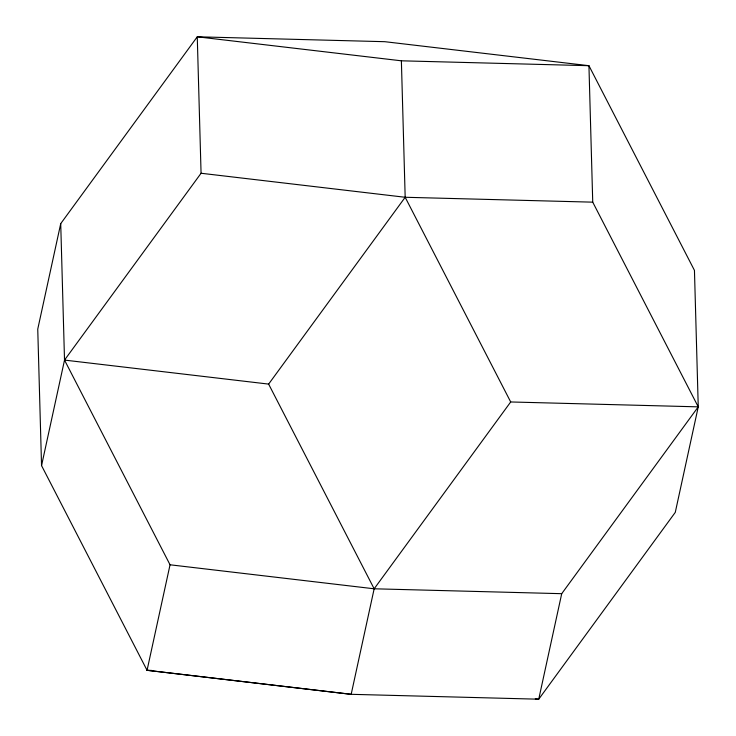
<?xml version="1.0" encoding="UTF-8"?>
<svg xmlns="http://www.w3.org/2000/svg" width="736" height="736" viewBox="0 0 736 736"><rect width="100%" height="100%" fill="white"/><g stroke="black" fill="none" stroke-linecap="round" stroke-linejoin="round"><path stroke-width="1.1" d="M60.72 223.634L37.748 329.148L41.547 465.603L147.062 670.303L351.173 694.315L538.734 699.2L675.28 512.366L698.252 406.852L694.453 270.388L588.938 65.697L384.827 41.694L197.266 36.8L60.72 223.634L64.52 360.088L41.547 465.603M698.252 406.852L510.692 401.966L374.155 588.8L351.173 694.315L147.062 670.294L170.044 564.788L64.52 360.088L201.066 173.254L197.266 36.8L401.378 60.812L588.938 65.697L592.738 202.161L698.252 406.852L561.715 593.685L538.734 699.2L535.311 698.795M64.52 360.088L268.631 384.1L405.177 197.276L401.378 60.812M201.066 173.254L405.177 197.276L592.738 202.161M170.044 564.788L374.155 588.791L561.706 593.685M147.062 670.303L151.644 670.422M405.177 197.276L510.701 401.966M268.631 384.1L374.155 588.8"/></g></svg>
